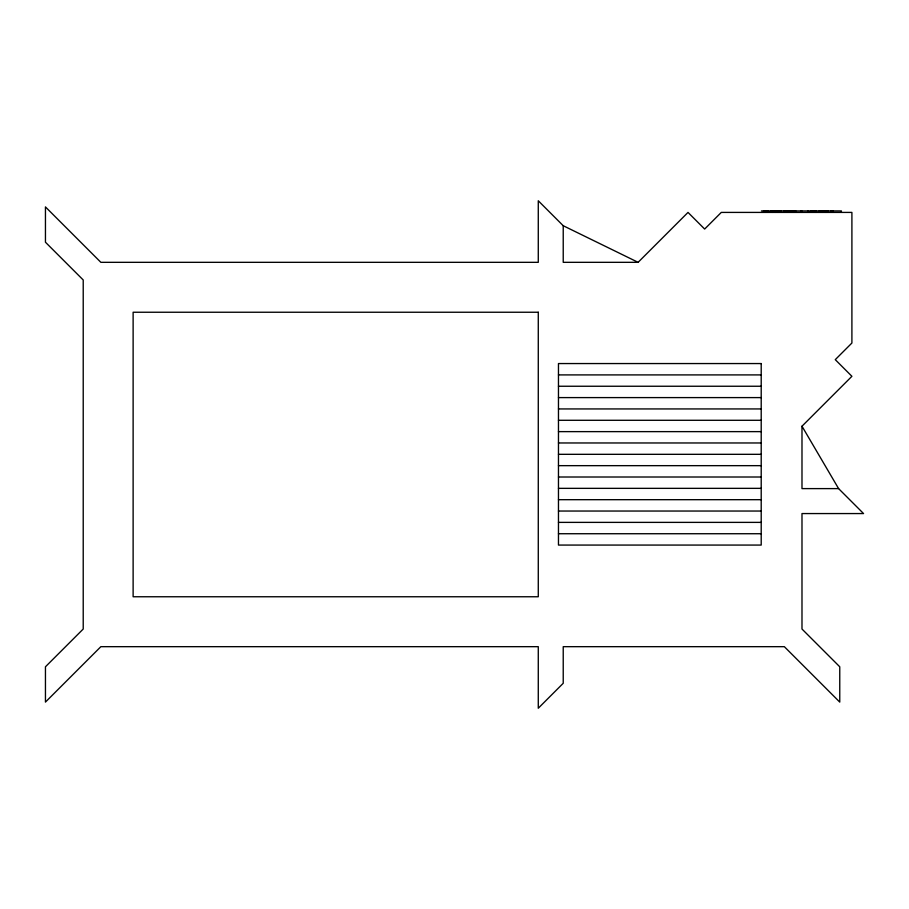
<?xml version="1.0" encoding="UTF-8"?>
<svg xmlns="http://www.w3.org/2000/svg" width="909" height="909" viewBox="0 0 909 909"><rect width="100%" height="100%" fill="white"/><g stroke="black" fill="none" stroke-linecap="round" stroke-linejoin="round"><path stroke-width="1.36" d="M638.107 262.326L688.011 212.411L704.657 229.057L721.291 212.411L851.903 212.411L851.903 343.023L835.269 359.657L851.903 376.303L801.988 426.219L801.988 488.61L838.598 488.61L863.55 513.562L801.988 513.562L801.988 629.028L839.757 666.786L839.757 702.089L784.342 646.674L563.228 646.674L563.228 683.273L538.276 708.236L538.276 646.674L100.865 646.674L45.45 702.089L45.45 666.786L83.219 629.028L83.219 279.972L45.45 242.214L45.45 206.911L100.865 262.326L538.276 262.326L538.276 200.764L563.228 225.727L638.107 262.326L563.228 262.326L563.228 225.727M761.424 210.922L765.617 210.922L765.617 212.411M770.343 210.922L766.264 210.922L766.264 212.411M780.252 210.922L770.866 210.922L770.866 212.411M810.839 210.922L815.214 210.922M558.467 374.906L761.208 374.906M558.467 386.245L761.208 386.245M558.467 397.597L761.208 397.597M558.467 408.936L761.208 408.936M558.467 420.288L761.208 420.288M558.467 431.627L761.208 431.627M558.467 442.967L761.208 442.967M558.467 454.318L761.208 454.318M558.467 465.658L761.208 465.658M558.467 477.009L761.208 477.009M558.467 488.349L761.208 488.349M558.467 499.689L761.208 499.689M558.467 511.04L761.208 511.04M558.467 522.38L761.208 522.38M558.467 533.731L761.208 533.731M801.988 426.219L838.598 488.61M841.382 212.411L841.382 210.922L815.6 210.922L815.759 212.411M833.11 210.922L833.11 212.411M832.689 210.922L832.689 212.411M831.121 210.922L831.121 212.411M828.269 210.922L828.269 212.411M827.838 210.922L827.838 212.411M827.304 210.922L827.304 212.411M826.826 210.922L826.838 212.411M824.668 210.922L824.668 212.411M824.338 210.922L824.338 212.411M823.872 210.922L823.872 212.411M821.702 210.922L821.702 212.411M821.213 210.922L821.213 212.411M820.782 210.922L820.793 212.411M819.225 210.922L819.225 212.411M816.373 210.922L816.373 212.411M816.157 210.922L816.157 212.411M815.032 210.922L815.032 212.411M813.339 210.922L813.339 212.411M813.089 210.922L813.089 212.411M812.794 210.922L812.794 212.411M811.135 210.922L811.135 212.411M810.589 212.411L810.589 210.922L795.511 210.922L795.511 212.411M808.453 210.922L808.453 212.411M808.351 210.922L808.351 212.411M807.987 210.922L807.987 212.411M801.715 210.922L801.715 212.411M801.431 210.922L801.431 212.411M801.272 210.922L801.193 212.411M801.068 210.922L801.068 212.411M795.716 210.922L795.716 212.411M794.739 212.411L794.739 210.922L780.74 210.922L780.763 212.411M794.296 210.922L794.307 212.411M792.75 210.922L792.75 212.411M792.228 210.922L792.228 212.411M791.841 210.922L791.841 212.411M789.966 210.922L789.966 212.411M788.705 210.922L788.705 212.411M786.921 210.922L786.921 212.411M786.501 210.922L786.501 212.411M786.012 210.922L786.012 212.411M785.546 210.922L785.546 212.411M783.967 210.922L783.967 212.411M780.922 210.922L780.922 212.411M779.945 210.922L779.945 212.411M779.513 210.922L779.513 212.411M777.956 210.922L777.899 212.411M777.74 210.922L777.74 212.411M777.502 210.922L777.502 212.411M777.184 210.922L777.161 212.411M776.752 210.922L776.752 212.411M775.195 210.922L775.093 212.411M774.661 210.922L774.661 212.411M774.127 210.922L774.127 212.411M772.196 210.922L772.025 212.411M771.014 210.922L771.014 212.411M768.457 210.922L768.457 212.411M768.219 210.922L768.219 212.411M767.923 210.922L767.923 212.411M766.435 210.922L766.435 212.411M765.264 210.922L765.264 212.411M765.185 210.922L765.117 212.411M763.617 210.922L763.617 212.411M538.276 312.242L133.123 312.242L133.123 596.759L538.276 596.759L538.276 312.242M761.208 363.555L558.467 363.555L558.467 545.07L761.208 545.07L761.208 363.555M825.258 212.411L825.258 210.922L825.133 212.411M822.281 212.411L822.281 210.922L822.168 212.411M816.032 212.411L816.032 210.922L815.941 212.411"/></g></svg>
